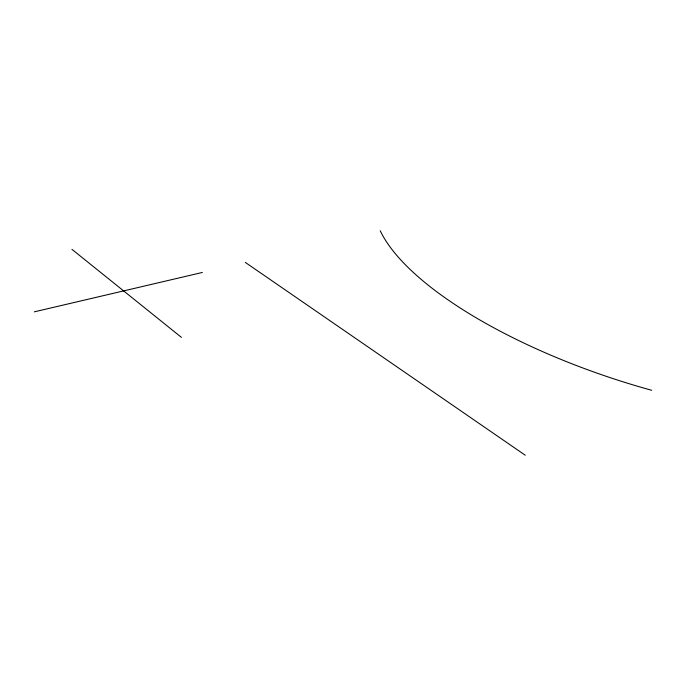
<?xml version="1.0" encoding="UTF-8"?>
<svg xmlns="http://www.w3.org/2000/svg" width="686" height="686" viewBox="0 0 686 686"><rect width="100%" height="100%" fill="white"/><g stroke="black" fill="none" stroke-linecap="round" stroke-linejoin="round"><path stroke-width="1.03" d="M34.3 311.847L202.37 272.453M245.288 262.395L525.253 455.23M71.961 249.361L181.438 337.383M651.7 390.291A289.483 102.454 17.7 0 1 380.224 230.77"/></g></svg>
